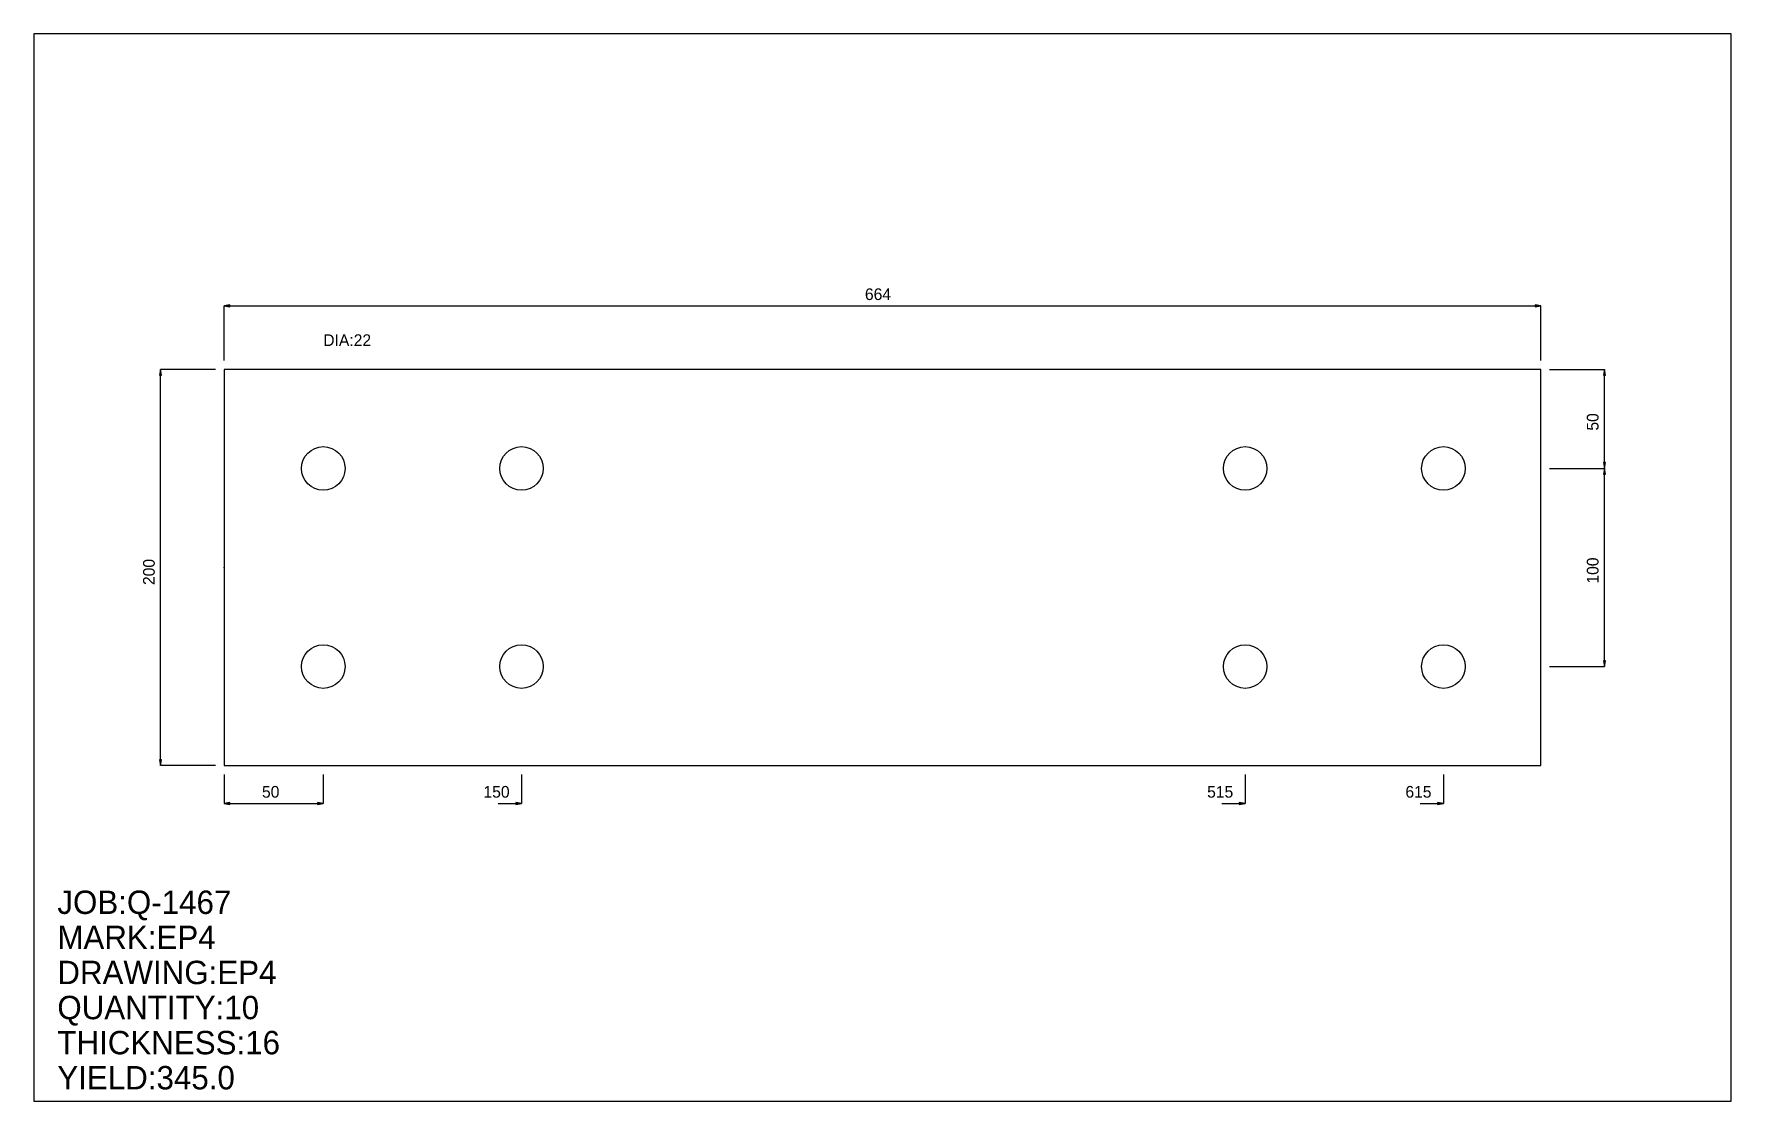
# Model space of a CAD drawing. Extents: x 0 to 856, y 0 to 539.
import ezdxf

# ---------------------------------------------------------------- set-up
doc = ezdxf.new("R2010")
doc.units = 0
doc.header["$LTSCALE"] = 0.125
for name, color, linetype in [('2', 7, 'CONTINUOUS'), ('3', 1, 'CONTINUOUS'), ('4', 1, 'CONTINUOUS'), ('5', 7, 'CONTINUOUS'), ('6', 6, 'CONTINUOUS')]:
    doc.layers.add(name, color=color, linetype=linetype)

# ---------------------------------------------------------------- blocks, each defined once
blk = doc.blocks.new('ARROW')
at = {"layer": '2', "linetype": 'CONTINUOUS'}
for p, q in [((0, 0), (-1, 0.166667)), ((-1, 0.166667), (-1, -0.166667)), ((-1, -0.166667), (0, 0))]:
    blk.add_line(p, q, dxfattribs=at)
blk = doc.blocks.new('PLATE')
at = {"layer": '3', "linetype": 'CONTINUOUS'}
for p, q in [((0, 0), (0, -200)), ((664.146, 0), (0, 0)), ((664.146, -200), (664.146, 0)), ((0, -200), (664.146, -200))]:
    blk.add_line(p, q, dxfattribs=at)
at = {"layer": '4', "linetype": 'CONTINUOUS'}
for centre in [(50, -50), (150, -50), (515, -50), (615, -50), (50, -150), (150, -150), (515, -150), (615, -150)]:
    blk.add_circle(centre, 11, dxfattribs=at)
at = {"layer": '5', "linetype": 'CONTINUOUS'}
for p, q in [((-0.1, -100), (0.1, -100)), ((0, -100.1), (0, -99.900002))]:
    blk.add_line(p, q, dxfattribs=at)
blk.add_circle((0, -100), 0.1, dxfattribs=at)
at = {"layer": '6', "linetype": 'CONTINUOUS'}
for p, q in [((0, 4.42764), (0, 32.100391)), ((0, 32.050392), (664.146, 32.050392)), ((664.146, 4.42764), (664.146, 32.100391)), ((-4.427625, 0), (-32.100376, 0.000002)), ((-32.050392, -200), (-32.050377, 0.000002)), ((668.57361, 0), (696.24634, -0.000002)), ((696.19635, -50.000004), (696.19635, -0.000002)), ((668.57361, -50), (696.24634, -50.000004)), ((668.57361, -50), (696.24634, -50.000004)), ((696.19635, -150), (696.19635, -50.000004)), ((668.57361, -150), (696.24634, -150)), ((-4.42764, -200), (-32.100391, -200)), ((0, -204.42764), (0, -219.18645)), ((50, -204.42764), (50, -219.18645)), ((150, -204.42764), (150, -219.18645)), ((515, -204.42764), (515, -219.18645)), ((615, -204.42764), (615, -219.18645)), ((0, -219.13644), (50, -219.13644)), ((138.19296, -219.13644), (150, -219.13644)), ((503.19296, -219.13644), (515, -219.13644)), ((603.19293, -219.13644), (615, -219.13644))]:
    blk.add_line(p, q, dxfattribs=at)
at = {"layer": '6', "xscale": 2.95176, "yscale": 2.95176, "zscale": 2.95176}
for p, rotation in [((0, 32.050392), 180), ((-32.050377, 0.000002), 90), ((696.19635, -0.000002), 90), ((696.19635, -50.000004), 270), ((696.19635, -50.000004), 90), ((696.19635, -150), 270), ((-32.050392, -200), 270), ((0, -219.13644), 180)]:
    blk.add_blockref('ARROW', p, dxfattribs=dict(at, rotation=rotation))
for p in [(664.146, 32.050392), (50, -219.13644), (150, -219.13644), (515, -219.13644), (615, -219.13644)]:
    blk.add_blockref('ARROW', p, dxfattribs=at)
at = {"layer": '5'}
blk.add_text('ZERO', height=0.015, dxfattribs=at).set_placement((0, -100))
at = {"layer": '6'}
for s, p in [('664', (323.21771, 35.002151)), ('DIA:22', (50, 11.807039)), ('50', (19.096481, -216.18468)), ('150', (130.81357, -216.18468)), ('515', (495.81357, -216.18468)), ('615', (595.81354, -216.18468))]:
    blk.add_text(s, height=5.904, dxfattribs=at).set_placement(p)
for s, p in [('50', (693.24457, -30.903522)), ('200', (-35.002144, -108.85528)), ('100', (693.24457, -108.11734))]:
    blk.add_text(s, height=5.904, rotation=90, dxfattribs=at).set_placement(p)

msp = doc.modelspace()

# ---------------------------------------------------------------- linework, layer by layer
at = {"layer": '5', "linetype": 'CONTINUOUS'}
for p, q in [((856.01044, 538.69623), (0, 538.69623)), ((0, 538.69623), (0, 0)), ((856.01044, 0), (856.01044, 538.69623)), ((0, 0), (856.01044, 0))]:
    msp.add_line(p, q, dxfattribs=at)

# ---------------------------------------------------------------- block references
at = {"layer": '2'}
msp.add_blockref('PLATE', (95.93222, 369.34811), dxfattribs=at)

# ---------------------------------------------------------------- texts
at = {"layer": '5'}
for s, p in [('JOB:Q-1467', (11.807039, 94.456314)), ('MARK:EP4', (11.807039, 76.745758)), ('DRAWING:EP4', (11.807039, 59.035198)), ('QUANTITY:10', (11.807039, 41.324638)), ('THICKNESS:16', (11.807039, 23.614079)), ('YIELD:345.0', (11.807039, 5.90352))]:
    msp.add_text(s, height=11.807, dxfattribs=at).set_placement(p)

doc.saveas('drawing.dxf')
